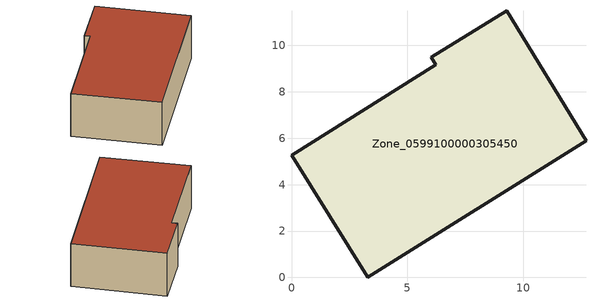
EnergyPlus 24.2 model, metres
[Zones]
Zone_0599100000305450
 floor ground (C_G): 0,5.27 6.22,9.16 6.02,9.49 9.28,11.5 12.69,5.88 3.29,0 z0
 wall outside (C_F): 6.22,9.16 0,5.27 3.29,0 12.69,5.88 9.28,11.5 6.02,9.49 6.22,9.16 z0:3.37
 roof outside (C_R): 9.28,11.5 6.02,9.49 6.22,9.16 0,5.27 3.29,0 12.69,5.88 z3.37
[BUILDING]
Pand.0599100000305450: North Axis=0; Terrain=City; Loads Convergence Tolerance Value=0.04; Temperature Convergence Tolerance Value=0.4; Solar Distribution=FullExterior; Maximum Number of Warmup Days=25; Minimum Number of Warmup Days=1
[Site:Location]
Rotterdam.The.Hague.AP_ZH_NLD Design_Conditions: Latitude=51.96; Longitude=4.45; Time Zone=1; Elevation=-4.5
[SITE:GROUNDTEMPERATURE:BUILDINGSURFACE]
18, 18, 18, 18, 18, 18, 18, 18, 18, 18, 18, 18
[MATERIAL] Thermal Absorptance=0.9; Solar Absorptance=0.7; Visible Absorptance=0.7
Name | Roughness | Thickness | Conductivity | Density | Specific Heat
G.TI.1946 | MediumSmooth | 0.15 | 1 | 540 | 1210
F.TI.1946 | Rough | 0.3 | 0.857143 | 1920 | 840
R.TI.1946 | MediumRough | 0.2 | 0.1 | 1500 | 1000
[CONSTRUCTION]
C_G: G.TI.1946
C_F: F.TI.1946
C_R: R.TI.1946
[ZONE]
Zone_0599100000305450: Type=1; Multiplier=1; Ceiling Height=Autocalculate; Volume=Autocalculate; Floor Area=autocalculate; Part of Total Floor Area=Yes
[ZONEINFILTRATION:DESIGNFLOWRATE]
Infil_Zone_0599100000305450: Zone or ZoneList or Space or SpaceList=Zone_0599100000305450; Schedule=AlwaysOn; Design Flow Rate Calculation Method=Flow/Area; Flow Rate per Floor Area=0.003; Constant Term Coefficient=1; Temperature Term Coefficient=0; Velocity Term Coefficient=0; Velocity Squared Term Coefficient=0
[HVACTEMPLATE:ZONE:IDEALLOADSAIRSYSTEM]
Zone_0599100000305450: Maximum Heating Supply Air Temperature=50; Minimum Cooling Supply Air Temperature=13; Maximum Heating Supply Air Humidity Ratio=0.0156; Minimum Cooling Supply Air Humidity Ratio=0.0077; Heating Limit=NoLimit; Cooling Limit=NoLimit; Dehumidification Control Type=ConstantSensibleHeatRatio; Cooling Sensible Heat Ratio=0.7; Dehumidification Setpoint=60; Humidification Control Type=None; Humidification Setpoint=30; Outdoor Air Method=None; Outdoor Air Flow Rate per Person=0.00944; Outdoor Air Flow Rate per Zone Floor Area=0; Outdoor Air Flow Rate per Zone=0; Demand Controlled Ventilation Type=None; Outdoor Air Economizer Type=NoEconomizer; Heat Recovery Type=None; Sensible Heat Recovery Effectiveness=0.7; Latent Heat Recovery Effectiveness=0.65
[ZONECONTROL:THERMOSTAT]
ThermostatControl_Zone_0599100000305450: Zone or ZoneList=Zone_0599100000305450; Control Type Schedule=DualSetpointControlType; Control 1=Thermostat_Zone_0599100000305450; Temperature Difference Between Cutout And Setpoint=0
[THERMOSTATSETPOINT:DUALSETPOINT]
Thermostat_Zone_0599100000305450: Heating Setpoint Temperature Schedule=HeatingSetpoint_Zone_0599100000305450; Cooling Setpoint Temperature Schedule=CoolingSetpoint_Zone_0599100000305450
[SCHEDULE:COMPACT]
HeatingSetpoint_Zone_0599100000305450: Through: 12/31, For: AllDays, Until: 24:00, 21
CoolingSetpoint_Zone_0599100000305450: Through: 12/31, For: AllDays, Until: 24:00, 24
DualSetpointControlType: Through: 12/31, For: AllDays, Until: 24:00, 4
AlwaysOn: Through: 12/31, For: AllDays, Until: 24:00, 1
